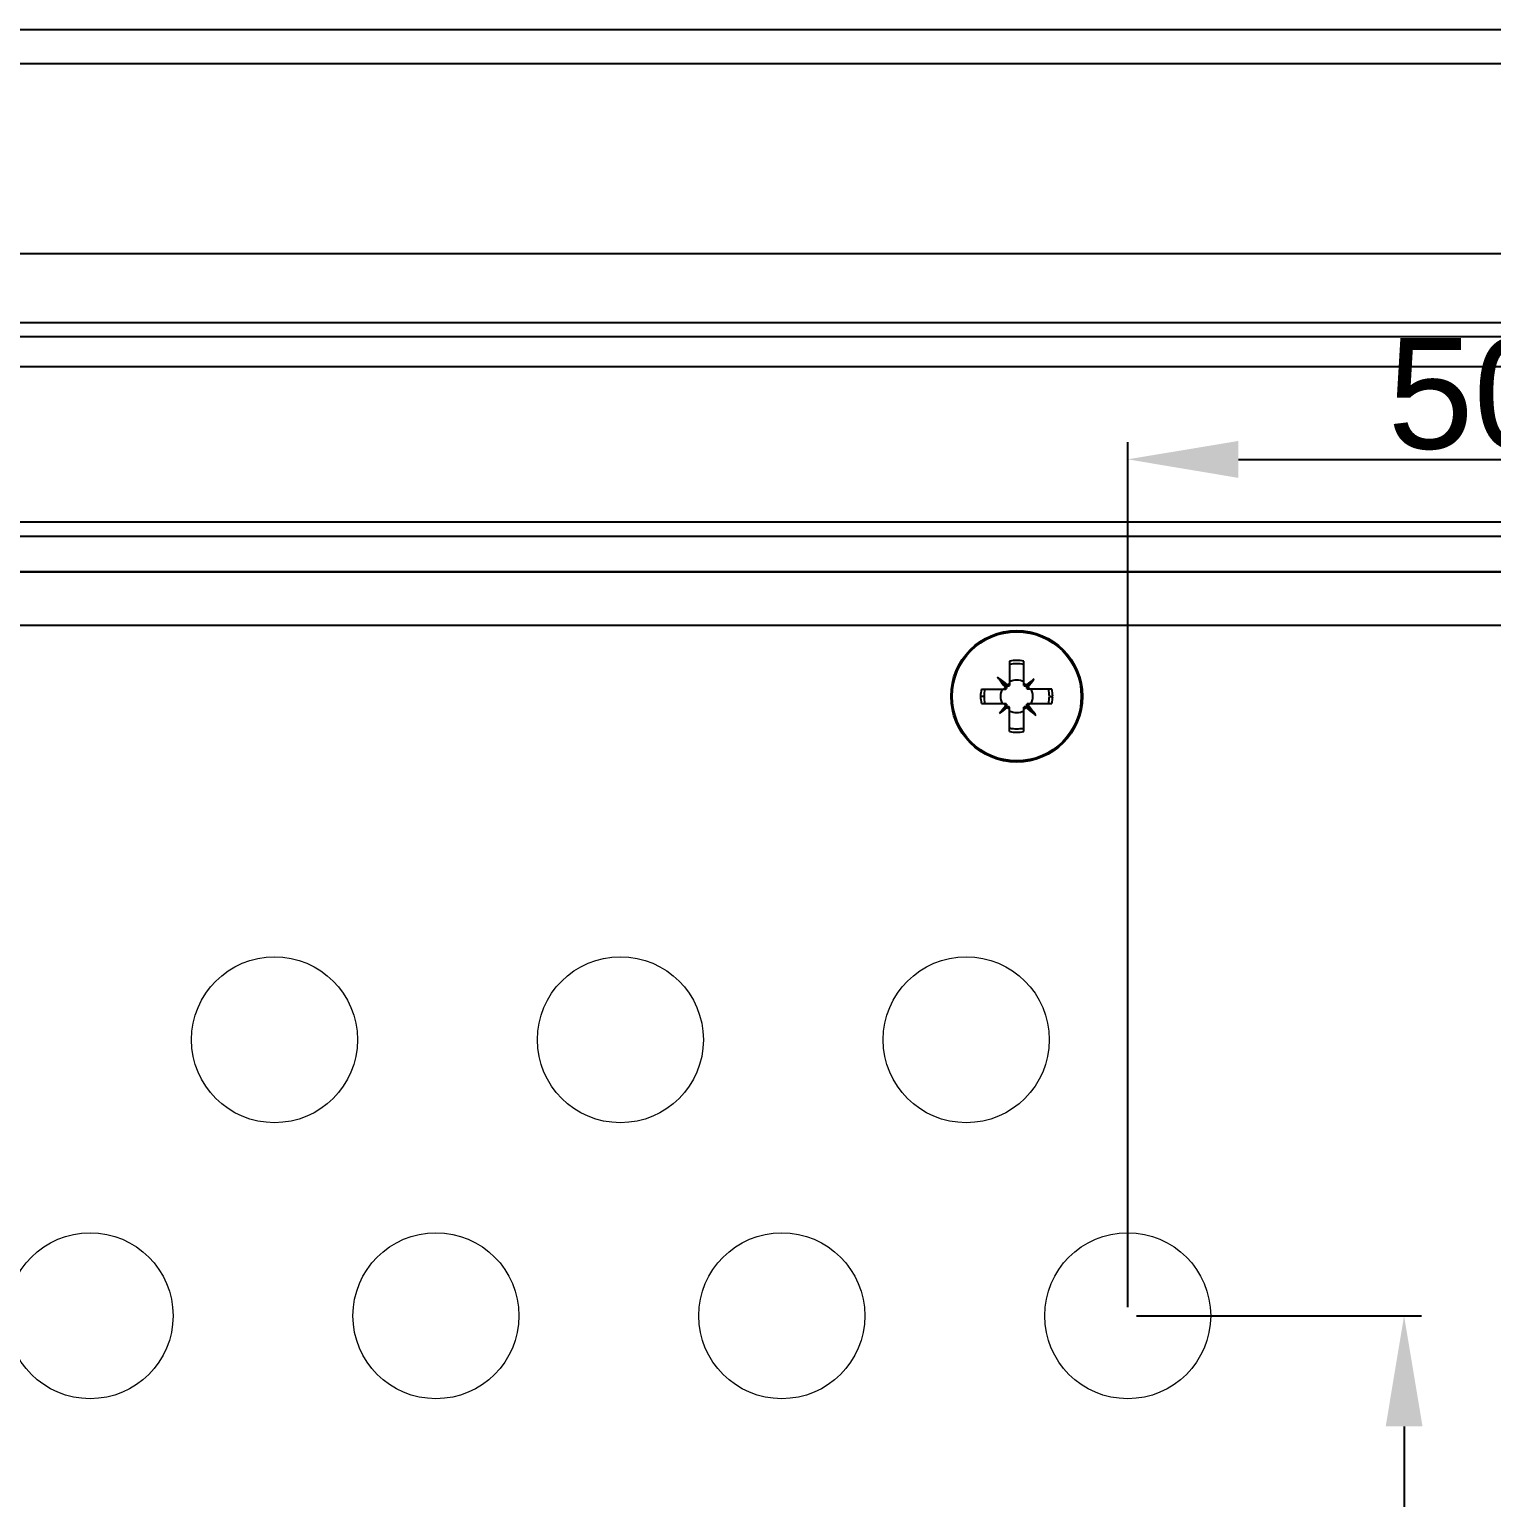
# Model space of a CAD drawing. Header units: millimetres. Extents: x 46697 to 52144, y 25488 to 34806.
# Drawn here: x 50747.4 to 50853.1, y 28376.2 to 28482.3 of the extents above; entities that cross this region are included whole.
import ezdxf

# ---------------------------------------------------------------- set-up
doc = ezdxf.new("R2010")
doc.units = ezdxf.units.MM
doc.layers.add('000-KOTIRANJE', color=254, linetype='Continuous', lineweight=5)
doc.layers.add('000-PI-Oprema', color=30, linetype='Continuous', lineweight=5)
doc.layers.add('000-PI-ORMAR', color=51, linetype='Continuous')
doc.styles.get("Standard").update_dxf_attribs({"font": 'arial.ttf'})
doc.dimstyles.new('ISO-25-lb', dxfattribs={"dimtxt": 8, "dimasz": 8, "dimexe": 1.25, "dimexo": 0.625, "dimtad": 1, "dimdec": 1, "dimtxsty": 'Standard', "dimcen": 5, "dimadec": 0, "dimazin": 0, "dimtfac": 1, "dimtdec": 1, "dimtmove": 0, "dimatfit": 3, "dimfxl": 1, "dimarcsym": 0})

# ---------------------------------------------------------------- blocks, each defined once
blk = doc.blocks.new('NSYCRN34200_bottom')
at = {"layer": '000-PI-ORMAR'}
for p, q in [((50192.42, 29502.02), (50582.42, 29502.02)), ((50584.92, 29499.52), (50189.92, 29499.52)), ((50189.92, 29485.82), (50584.92, 29485.82)), ((50208.22, 29480.82), (50567.62, 29480.82)), ((50190.12, 29479.82), (50585.72, 29479.82)), ((50587.92, 29477.62), (50187.92, 29477.62)), ((50259.92, 29466.43), (50515.92, 29466.43)), ((50515.92, 29465.37), (50259.92, 29465.37)), ((50259.42, 29462.81), (50516.42, 29462.81)), ((50259.92, 29462.84), (50515.92, 29462.84)), ((50516.42, 29458.93), (50259.42, 29458.93)), ((50387.4, 29456.36), (50387.4, 29454.59)), ((50388.43, 29454.59), (50388.43, 29456.36)), ((50387.19, 29454.54), (50386.53, 29455.2)), ((50388.65, 29454.54), (50389.16, 29455.06)), ((50385.37, 29454.33), (50387.14, 29454.33)), ((50387.1, 29454.47), (50386.96, 29454.33)), ((50387.1, 29454.63), (50387.1, 29454.47)), ((50387.1, 29454.63), (50387.26, 29454.63)), ((50387.1, 29454.47), (50387.19, 29454.37)), ((50387.1, 29454.47), (50387.1, 29454.47)), ((50387.14, 29454.33), (50387.19, 29454.37)), ((50387.19, 29454.54), (50387.19, 29454.37)), ((50387.36, 29454.54), (50387.19, 29454.54)), ((50387.4, 29454.77), (50387.26, 29454.63)), ((50387.26, 29454.63), (50387.36, 29454.54)), ((50387.26, 29454.63), (50387.26, 29454.63)), ((50387.36, 29454.54), (50387.4, 29454.59)), ((50388.57, 29454.63), (50388.43, 29454.77)), ((50388.43, 29454.59), (50388.48, 29454.54)), ((50388.57, 29454.63), (50388.48, 29454.54)), ((50388.65, 29454.54), (50388.48, 29454.54)), ((50388.63, 29454.63), (50388.57, 29454.63)), ((50388.74, 29454.63), (50388.63, 29454.63)), ((50388.65, 29454.37), (50388.65, 29454.54)), ((50388.74, 29454.47), (50388.65, 29454.37)), ((50388.65, 29454.37), (50388.7, 29454.33)), ((50390.47, 29454.33), (50388.7, 29454.33)), ((50388.74, 29454.63), (50388.74, 29454.52)), ((50388.74, 29454.47), (50388.74, 29454.52)), ((50388.88, 29454.33), (50388.74, 29454.47)), ((50385.56, 29453.81), (50385.31, 29453.81)), ((50385.37, 29453.3), (50387.14, 29453.3)), ((50387.19, 29453.08), (50386.67, 29452.57)), ((50386.96, 29453.3), (50387.1, 29453.16)), ((50387.1, 29453.16), (50387.19, 29453.25)), ((50387.1, 29453.1), (50387.1, 29453.16)), ((50387.1, 29452.99), (50387.1, 29453.1)), ((50387.1, 29452.99), (50387.21, 29452.99)), ((50387.19, 29453.25), (50387.14, 29453.3)), ((50387.19, 29453.25), (50387.19, 29453.08)), ((50387.19, 29453.08), (50387.36, 29453.08)), ((50387.26, 29452.99), (50387.21, 29452.99)), ((50387.26, 29452.99), (50387.36, 29453.08)), ((50387.26, 29452.99), (50387.4, 29452.85)), ((50387.4, 29453.03), (50387.36, 29453.08)), ((50387.4, 29451.26), (50387.4, 29453.03)), ((50388.48, 29453.08), (50388.43, 29453.03)), ((50388.43, 29451.26), (50388.43, 29453.03)), ((50388.43, 29452.85), (50388.57, 29452.99)), ((50388.57, 29452.99), (50388.48, 29453.08)), ((50388.48, 29453.08), (50388.65, 29453.08)), ((50388.58, 29452.99), (50388.57, 29452.99)), ((50388.73, 29453), (50388.58, 29452.99)), ((50388.7, 29453.3), (50388.65, 29453.25)), ((50388.65, 29453.08), (50388.65, 29453.25)), ((50388.74, 29453.16), (50388.65, 29453.25)), ((50388.65, 29453.08), (50389.31, 29452.42)), ((50388.7, 29453.3), (50390.47, 29453.3)), ((50388.74, 29453.15), (50388.73, 29453)), ((50388.74, 29453.16), (50388.88, 29453.3)), ((50388.74, 29453.16), (50388.74, 29453.15)), ((50390.28, 29453.81), (50390.52, 29453.81))]:
    blk.add_line(p, q, dxfattribs=at)
for radius in [4.75, 4.67]:
    blk.add_circle((50387.92, 29453.81), radius, dxfattribs=at)
for centre, radius, start, end in [((50387.92, 29454.02), 2.39, 77.579, 102.421), ((50387.92, 29454), 2.17, 76.2841, 103.7159), ((50379.6, 29445.56), 11.87, 49.8549, 54.3133), ((50396.06, 29462.04), 11.73, 215.6598, 220.1721), ((50387.92, 29453.81), 1.17, 63.8852, 116.1148), ((50396.21, 29445.6), 11.8, 126.666, 129.9788), ((50379.62, 29462.16), 11.9, 320.0351, 323.3202), ((50387.71, 29453.81), 2.4, 167.5983, 179.9804), ((50387.74, 29453.81), 2.18, 166.3124, 179.9728), ((50387.92, 29453.81), 1.17, 153.8852, 206.1148), ((50387.92, 29453.81), 1.17, 333.8852, 26.1148), ((50388.1, 29453.81), 2.18, 0.0273, 13.6876), ((50388.12, 29453.81), 2.4, 0.0196, 12.4018), ((50387.71, 29453.81), 2.4, 180.0183, 192.4029), ((50387.74, 29453.81), 2.18, 180.0272, 193.6875), ((50396.21, 29445.46), 11.89, 140.0346, 143.3206), ((50379.63, 29462.03), 11.8, 306.6662, 309.9785), ((50396.23, 29462.06), 11.86, 229.8529, 234.3152), ((50379.78, 29445.59), 11.73, 35.6597, 40.1721), ((50388.1, 29453.81), 2.18, 346.3122, 359.9726), ((50388.12, 29453.81), 2.4, 347.5978, 359.9802), ((50387.92, 29453.81), 1.17, 243.8852, 296.1148), ((50387.92, 29453.63), 2.17, 256.286, 283.714), ((50387.92, 29453.6), 2.39, 257.5768, 282.4232)]:
    blk.add_arc(centre, radius, start, end, dxfattribs=at)
blk = doc.blocks.new('*D579')
at = {"layer": '000-KOTIRANJE', "color": 0, "linetype": 'Continuous', "lineweight": -2, "ltscale": 0.25, "transparency": 16777216}
for p, q in [((50826.78, 28389.97), (50826.78, 28452.5)), ((50876.77, 28400.55), (50876.77, 28452.5)), ((50834.78, 28451.25), (50868.77, 28451.25))]:
    blk.add_line(p, q, dxfattribs=at)
at = {"layer": '000-KOTIRANJE', "color": 0, "ltscale": 0.25, "transparency": 16777216}
for points in [[(50834.78, 28452.58), (50834.78, 28449.91), (50826.78, 28451.25)], [(50868.77, 28452.58), (50868.77, 28449.91), (50876.77, 28451.25)]]:
    blk.add_solid(points, dxfattribs=at)
at = {"layer": 'Defpoints', "color": 0, "ltscale": 0.25, "transparency": 16777216}
for p in [(50876.77, 28451.25), (50876.77, 28399.92), (50826.78, 28389.35)]:
    blk.add_point(p, dxfattribs=at)
at = {"layer": '000-KOTIRANJE', "color": 0, "ltscale": 0.25, "transparency": 16777216, "insert": (50851.78, 28455.96), "char_height": 8, "attachment_point": 5}
blk.add_mtext('50', dxfattribs=at)
blk = doc.blocks.new('*U584')
at = {"layer": '000-PI-Oprema', "ltscale": 0.25}
blk.add_circle((0, 0), 6, dxfattribs=at)
blk = doc.blocks.new('*U586')
at = {"layer": '000-PI-Oprema', "color": 0, "linetype": 'ByBlock', "lineweight": -2, "transparency": 16777216}
for p in [(0, 0), (25, 0), (50, 0), (75, 0), (100, 0), (125, 0)]:
    blk.add_blockref('*U584', p, dxfattribs=at)
blk = doc.blocks.new('*U591')
at = {"layer": '000-PI-Oprema', "ltscale": 0.25}
blk.add_circle((0, 0), 6, dxfattribs=at)
blk = doc.blocks.new('*U593')
at = {"layer": '000-PI-Oprema', "color": 0, "linetype": 'ByBlock', "lineweight": -2, "transparency": 16777216}
for p in [(0, 0), (25, 0), (50, 0), (75, 0), (100, 0), (125, 0)]:
    blk.add_blockref('*U591', p, dxfattribs=at)
blk = doc.blocks.new('*D604')
at = {"layer": '000-KOTIRANJE', "color": 0, "linetype": 'Continuous', "lineweight": -2, "ltscale": 0.25, "transparency": 16777216}
for p, q in [((50827.41, 28389.35), (50848.01, 28389.35)), ((50846.76, 28381.35), (50846.76, 28347.35)), ((50750.77, 28339.35), (50848.01, 28339.35))]:
    blk.add_line(p, q, dxfattribs=at)
at = {"layer": '000-KOTIRANJE', "color": 0, "ltscale": 0.25, "transparency": 16777216}
for points in [[(50845.43, 28381.35), (50848.09, 28381.35), (50846.76, 28389.35)], [(50845.43, 28347.35), (50848.09, 28347.35), (50846.76, 28339.35)]]:
    blk.add_solid(points, dxfattribs=at)
at = {"layer": 'Defpoints', "color": 0, "ltscale": 0.25, "transparency": 16777216}
for p in [(50826.78, 28389.35), (50750.15, 28339.35), (50846.76, 28339.35)]:
    blk.add_point(p, dxfattribs=at)
at = {"layer": '000-KOTIRANJE', "color": 0, "ltscale": 0.25, "transparency": 16777216, "insert": (50842.05, 28364.35), "char_height": 8, "attachment_point": 5, "rotation": 90}
blk.add_mtext('50', dxfattribs=at)

msp = doc.modelspace()

# ---------------------------------------------------------------- block references
at = {"layer": '000-PI-Oprema'}
for name, p in [('*U586', (50690.11, 28409.3)), ('*U593', (50701.78, 28389.35))]:
    msp.add_blockref(name, p, dxfattribs=at)
at = {"layer": '000-PI-ORMAR'}
msp.add_blockref('NSYCRN34200_bottom', (430.84, -1019.69), dxfattribs=at)

# ---------------------------------------------------------------- dimensions: what is measured, and where the dimension line sits
at = {"layer": '000-KOTIRANJE', "ltscale": 0.25}
dim = msp.add_linear_dim(base=(50876.77, 28451.25), p1=(50826.78, 28389.35), p2=(50876.77, 28399.92), dimstyle='ISO-25-lb', dxfattribs=at)
dim.commit()
dim.dimension.update_dxf_attribs({"geometry": '*D579', "text_midpoint": (50851.78, 28451.25), "dimtype": 160})
dim = msp.add_linear_dim(base=(50846.76, 28339.35), p1=(50826.78, 28389.35), p2=(50750.15, 28339.35), angle=90, dimstyle='ISO-25-lb', dxfattribs=at)
dim.commit()
dim.dimension.update_dxf_attribs({"geometry": '*D604', "text_midpoint": (50842.05, 28364.35)})

doc.saveas('drawing.dxf')
